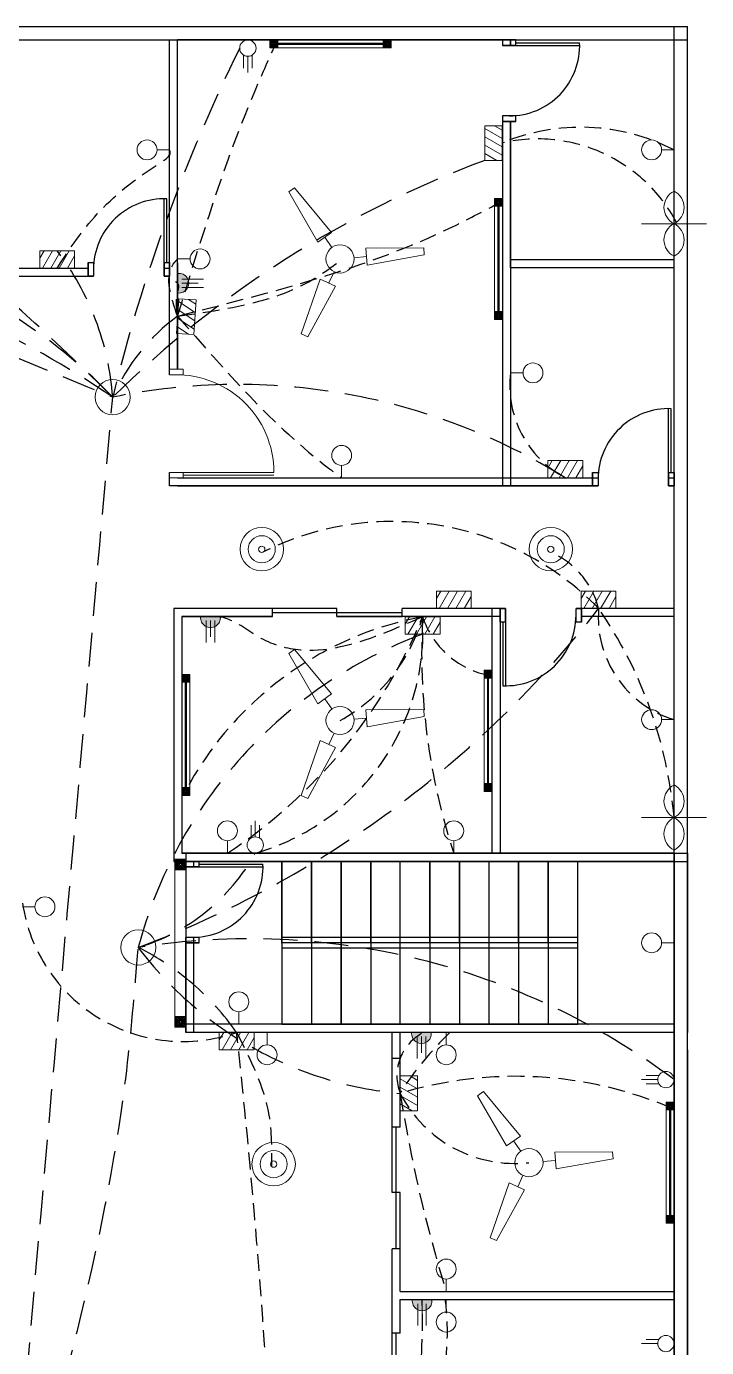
# Model space of a CAD drawing. Header units: inches. Extents: x 35258 to 134537, y 25067 to 83300.
# Drawn here: x 69284.2 to 69535, y 39035.8 to 39522.6 of the extents above; entities that cross this region are included whole.
import ezdxf

# ---------------------------------------------------------------- set-up
doc = ezdxf.new("R2010")
doc.units = ezdxf.units.IN
doc.header["$LTSCALE"] = 5
doc.header["$MEASUREMENT"] = 0
doc.linetypes.add('HIDDEN', pattern=[0.375, 0.25, -0.125])
doc.layers.add('belkuni', color=7, linetype='Continuous')
doc.layers.add('door', color=60, linetype='Continuous')
for name, color, linetype, lineweight in [('E. Fixture', 6, 'Continuous', 20), ('G-FIX', 4, 'Continuous', 9), ('HATCH', 251, 'Continuous', 5)]:
    doc.layers.add(name, color=color, linetype=linetype, lineweight=lineweight)

# ---------------------------------------------------------------- blocks, each defined once
blk = doc.blocks.new('S')
at = {"layer": 'E. Fixture'}
for p, q in [((27102.47, -3564.52), (27101.37, -3580.67)), ((27104.44, -3564.49), (27102.47, -3564.52)), ((27104.44, -3564.49), (27106.12, -3580.63)), ((27106.12, -3580.63), (27101.37, -3580.67)), ((27103.45, -3584.14), (27103.45, -3580.66)), ((27082.54, -3599.02), (27095.82, -3589.69)), ((27095.82, -3589.69), (27098.17, -3593.81)), ((27100.04, -3590.05), (27097.02, -3591.79)), ((27106.86, -3590.05), (27109.88, -3591.79)), ((27111.08, -3589.69), (27108.73, -3593.81)), ((27124.36, -3599.02), (27111.08, -3589.69)), ((27083.52, -3600.72), (27098.17, -3593.81)), ((27123.38, -3600.72), (27108.73, -3593.81)), ((27082.54, -3599.02), (27083.52, -3600.72)), ((27124.36, -3599.02), (27123.38, -3600.72))]:
    blk.add_line(p, q, dxfattribs=at)
blk.add_circle((27103.45, -3588.08), 3.94, dxfattribs=at)
blk = doc.blocks.new('oo')
at = {"layer": 'E. Fixture', "lineweight": 15}
for p, q in [((755.23, 589.1), (809.18, 589.1)), ((755.23, 589.03), (809.18, 589.03)), ((755.23, 588.97), (809.18, 588.97)), ((755.23, 588.9), (809.18, 588.9)), ((755.23, 588.77), (809.18, 588.77)), ((755.23, 588.63), (809.18, 588.63)), ((755.23, 588.57), (809.18, 588.57)), ((755.23, 588.5), (809.18, 588.5)), ((755.23, 588.43), (809.18, 588.43)), ((755.23, 588.43), (809.18, 588.43))]:
    blk.add_line(p, q, dxfattribs=at)
at = {"layer": 'E. Fixture', "color": 5, "lineweight": 15}
blk.add_lwpolyline([(751.23, 590.77), (813.18, 590.77), (813.18, 586.76), (751.23, 586.76), (751.23, 590.77)], dxfattribs=at)
at = {"layer": 'HATCH', "lineweight": 15}
for points in [[(751.23, 590.77), (755.23, 590.77), (755.23, 586.76), (751.23, 586.76)], [(751.56, 590.43), (754.89, 590.43), (754.89, 587.1), (751.56, 587.1)], [(751.89, 590.1), (754.56, 590.1), (754.56, 587.43), (751.89, 587.43)], [(752.23, 589.77), (754.23, 589.77), (754.23, 587.76), (752.23, 587.76)], [(752.56, 589.43), (753.89, 589.43), (753.89, 588.1), (752.56, 588.1)], [(752.89, 589.1), (753.56, 589.1), (753.56, 588.43), (752.89, 588.43)], [(813.18, 590.77), (809.18, 590.77), (809.18, 586.76), (813.18, 586.76)], [(812.85, 590.43), (809.51, 590.43), (809.51, 587.1), (812.85, 587.1)], [(812.52, 590.1), (809.85, 590.1), (809.85, 587.43), (812.52, 587.43)], [(812.18, 589.77), (810.18, 589.77), (810.18, 587.76), (812.18, 587.76)], [(811.85, 589.43), (810.52, 589.43), (810.52, 588.1), (811.85, 588.1)], [(811.52, 589.1), (810.85, 589.1), (810.85, 588.43), (811.52, 588.43)]]:
    blk.add_lwpolyline(points, close=True, dxfattribs=at)
blk = doc.blocks.new('05')
at = {"layer": 'E. Fixture'}
blk.add_hatch(color=256, dxfattribs=at).paths.add_polyline_path([(27124.32, -3822.56), (27124.32, -3814.56, 1.138442)])
for p, q in [((27122.65, -3816.83), (27113.67, -3816.83)), ((27124.32, -3822.56), (27124.32, -3814.56)), ((27122.65, -3820.28), (27113.67, -3820.28)), ((27122.65, -3818.56), (27115.97, -3818.56))]:
    blk.add_line(p, q, dxfattribs=at)
blk.add_arc((27123.8, -3818.56), 4.03, 82.5917, 277.4083, dxfattribs=at)
blk = doc.blocks.new('14')
at = {"layer": 'E. Fixture'}
for p, q in [((26233.99, -3909.11), (26233.99, -3891.11)), ((26224.99, -3900.11), (26242.99, -3900.11))]:
    blk.add_line(p, q, dxfattribs=at)
for centre, start, end in [((26229.49, -3902.36), 26.564, 153.436), ((26238.49, -3902.36), 26.564, 153.436), ((26229.49, -3897.86), 206.564, 333.436), ((26238.49, -3897.86), 206.564, 333.436)]:
    blk.add_arc(centre, 5.03, start, end, dxfattribs=at)
blk = doc.blocks.new('L4')
at = {"layer": 'E. Fixture'}
for radius in [8, 8, 5, 1.17]:
    blk.add_circle((39232.56, 28184.17), radius, dxfattribs=at)

msp = doc.modelspace()

# ---------------------------------------------------------------- hatches: boundary and pattern name
at = {"layer": 'E. Fixture', "lineweight": 5}
h = msp.add_hatch(dxfattribs=at)
h.set_pattern_fill('ANSI31', color=256, scale=21.33513, angle=-75, style=0)
h.set_pattern_definition([(330, (75403.833, 96151.2734), (1.3334456, 2.30959554), [])])
h.paths.add_polyline_path([(69453.2, 39486.03), (69453.2, 39473.23), (69459.6, 39473.23), (69459.6, 39486.03)])
h = msp.add_hatch(dxfattribs=at)
h.set_pattern_fill('ANSI31', color=256, scale=21.33513, angle=15, style=0)
h.set_pattern_definition([(60, (12623.9268, 45384.1998), (-2.30959554, 1.3334456), [])])
h.paths.add_polyline_path([(69289.17, 39433.57), (69301.97, 39433.57), (69301.97, 39439.97), (69289.17, 39439.97)])
h = msp.add_hatch(dxfattribs=at)
h.set_pattern_fill('ANSI31', color=256, scale=21.33513, angle=-78.6238, style=0)
h.set_pattern_definition([(326.3761973, (78860.6578, 95598.0693), (1.47675774, 2.22069703), [])])
h.paths.add_polyline_path([(69340.39, 39422.24), (69339.58, 39409.46), (69345.97, 39409.06), (69346.78, 39421.83)])
h = msp.add_hatch(dxfattribs=at)
h.set_pattern_fill('ANSI31', color=256, scale=21.33513, angle=15, style=0)
h.set_pattern_definition([(60, (12811.2522, 45306.903), (-2.30959554, 1.3334456), [])])
h.paths.add_polyline_path([(69476.49, 39356.27), (69489.29, 39356.27), (69489.29, 39362.67), (69476.49, 39362.67)])
h = msp.add_hatch(dxfattribs=at)
h.set_pattern_fill('ANSI31', color=256, scale=21.33513, angle=15, style=0)
h.set_pattern_definition([(60, (12770.1657, 45258.7743), (-2.30959554, 1.3334456), [])])
h.paths.add_polyline_path([(69435.41, 39308.14), (69448.21, 39308.14), (69448.21, 39314.54), (69435.41, 39314.54)])
h = msp.add_hatch(dxfattribs=at)
h.set_pattern_fill('ANSI31', color=256, scale=21.33513, angle=15, style=0)
h.set_pattern_definition([(60, (12823.5225, 45258.7743), (-2.30959554, 1.3334456), [])])
h.paths.add_polyline_path([(69488.76, 39308.14), (69501.56, 39308.14), (69501.56, 39314.54), (69488.76, 39314.54)])
h = msp.add_hatch(dxfattribs=at)
h.set_pattern_fill('ANSI31', color=256, scale=21.33513, angle=15, style=0)
h.set_pattern_definition([(60, (12758.6627, 45249.3178), (-2.30959554, 1.3334456), [])])
h.paths.add_polyline_path([(69423.9, 39298.69), (69436.7, 39298.69), (69436.7, 39305.09), (69423.9, 39305.09)])
h = msp.add_hatch(dxfattribs=at)
h.set_pattern_fill('ANSI31', color=256, scale=21.33513, angle=15, style=0)
h.set_pattern_definition([(60, (12690.106, 45096.1695), (-2.30959554, 1.3334456), [])])
h.paths.add_polyline_path([(69355.35, 39145.54), (69368.15, 39145.54), (69368.15, 39151.94), (69355.35, 39151.94)])
h = msp.add_hatch(dxfattribs=at)
h.set_pattern_fill('ANSI31', color=256, scale=21.33513, angle=-75, style=0)
h.set_pattern_definition([(330, (75372.677, 95801.1013), (1.3334456, 2.30959554), [])])
h.paths.add_polyline_path([(69422.04, 39135.86), (69422.04, 39123.06), (69428.45, 39123.06), (69428.45, 39135.86)])

# ---------------------------------------------------------------- linework, layer by layer
for p, q in [((68789.65, 39522.61), (69527.96, 39522.61)), ((69522.96, 39222.62), (69522.96, 39522.61)), ((69527.96, 39222.62), (69527.96, 39522.61)), ((68794.65, 39517.61), (69527.96, 39517.61)), ((69336.98, 39394.17), (69336.98, 39517.61)), ((69336.98, 39394.17), (69336.98, 39517.61)), ((69339.98, 39396.26), (69339.98, 39517.61)), ((69339.98, 39396.26), (69339.98, 39517.61)), ((69339.98, 39517.61), (69459.7, 39517.61)), ((69459.7, 39517.61), (69339.98, 39517.61)), ((69459.7, 39517.61), (69399.84, 39517.61)), ((69459.7, 39517.61), (69459.7, 39515.61)), ((69459.7, 39517.61), (69459.7, 39515.61)), ((69462.7, 39515.61), (69462.7, 39517.61)), ((69462.7, 39517.61), (69462.7, 39515.61)), ((69462.7, 39515.61), (69462.7, 39517.61)), ((69462.7, 39517.61), (69462.7, 39515.61)), ((69522.96, 39436.62), (69522.96, 39517.61)), ((69522.96, 39222.62), (69522.96, 39509.31)), ((69459.7, 39489.61), (69459.7, 39353.27)), ((69459.7, 39489.61), (69459.7, 39353.27)), ((69462.7, 39489.61), (69462.7, 39489.61)), ((69462.7, 39489.61), (69462.7, 39489.61)), ((69462.7, 39489.61), (69462.7, 39489.61)), ((69462.7, 39489.61), (69462.7, 39489.61)), ((69462.7, 39433.62), (69462.7, 39487.61)), ((69462.7, 39487.61), (69462.7, 39353.27)), ((69462.7, 39433.62), (69462.7, 39487.61)), ((69462.7, 39487.61), (69462.7, 39353.27)), ((69262.15, 39433.57), (69306.98, 39433.57)), ((69262.15, 39433.57), (69306.98, 39433.57)), ((69308.98, 39433.57), (69308.99, 39433.57)), ((69308.98, 39433.57), (69308.99, 39433.57)), ((69334.98, 39433.57), (69336.98, 39433.57)), ((69334.98, 39433.57), (69336.98, 39433.57)), ((69339.98, 39435.44), (69339.98, 39396.26)), ((69339.98, 39435.44), (69339.98, 39396.26)), ((69522.96, 39436.62), (69462.7, 39436.62)), ((69522.96, 39436.62), (69462.7, 39436.62)), ((69522.96, 39433.62), (69462.7, 39433.62)), ((69462.7, 39433.62), (69462.7, 39353.27)), ((69522.96, 39433.62), (69462.7, 39433.62)), ((69462.7, 39433.62), (69462.7, 39353.27)), ((69462.7, 39433.62), (69462.7, 39356.27)), ((69262.15, 39430.57), (69308.98, 39430.57)), ((69262.15, 39430.57), (69308.98, 39430.57)), ((69334.98, 39430.57), (69336.98, 39430.57)), ((69334.98, 39430.57), (69336.98, 39430.57)), ((69339.98, 39394.26), (69339.98, 39394.26)), ((69339.98, 39394.26), (69339.98, 39394.26)), ((69339.98, 39394.26), (69339.98, 39394.26)), ((69339.98, 39394.26), (69339.98, 39394.26)), ((69336.97, 39353.27), (69336.98, 39356.26)), ((69336.97, 39353.27), (69336.98, 39356.26)), ((69336.98, 39356.26), (69336.98, 39358.26)), ((69336.98, 39356.26), (69336.98, 39358.26)), ((69339.98, 39356.27), (69492.96, 39356.27)), ((69339.98, 39356.27), (69339.98, 39356.26)), ((69339.98, 39356.26), (69339.98, 39356.27)), ((69339.98, 39356.27), (69494.97, 39356.27)), ((69339.98, 39356.27), (69339.98, 39356.26)), ((69339.98, 39356.26), (69339.98, 39356.27)), ((69494.96, 39356.27), (69494.97, 39356.27)), ((69520.96, 39356.27), (69522.96, 39356.27)), ((69339.98, 39353.27), (69336.97, 39353.27)), ((69339.98, 39353.27), (69494.96, 39353.27)), ((69339.98, 39353.27), (69494.96, 39353.27)), ((69494.96, 39353.27), (69339.98, 39353.27)), ((69339.98, 39353.27), (69494.96, 39353.27)), ((69339.98, 39353.27), (69494.96, 39353.27)), ((69494.96, 39353.27), (69339.98, 39353.27)), ((69522.96, 39353.27), (69520.96, 39353.27)), ((69520.96, 39353.27), (69522.96, 39353.27)), ((69520.96, 39353.27), (69522.96, 39353.27)), ((69522.96, 39353.27), (69520.96, 39353.27)), ((69520.96, 39353.27), (69522.96, 39353.27)), ((69520.96, 39353.27), (69522.96, 39353.27)), ((69398.69, 39308.14), (69338.55, 39308.14)), ((69338.55, 39308.14), (69338.55, 39214.94)), ((69398.69, 39308.14), (69338.55, 39308.14)), ((69338.55, 39308.14), (69338.55, 39214.94)), ((69374.97, 39305.14), (69374.97, 39308.14)), ((69374.97, 39305.14), (69374.97, 39308.14)), ((69374.97, 39306.64), (69398.69, 39306.64)), ((69374.97, 39306.64), (69398.69, 39306.64)), ((69398.69, 39305.14), (69398.69, 39308.14)), ((69398.69, 39305.14), (69398.69, 39308.14)), ((69398.69, 39306.64), (69422.78, 39306.64)), ((69398.69, 39306.64), (69422.78, 39306.64)), ((69460.83, 39308.14), (69422.78, 39308.14)), ((69422.78, 39305.14), (69422.78, 39308.14)), ((69460.83, 39308.14), (69422.78, 39308.14)), ((69422.78, 39305.14), (69422.78, 39308.14)), ((69455.83, 39308.14), (69455.83, 39217.94)), ((69455.83, 39308.14), (69455.83, 39217.94)), ((69458.83, 39308.14), (69458.83, 39217.94)), ((69458.83, 39308.14), (69458.83, 39217.94)), ((69522.96, 39308.14), (69486.83, 39308.14)), ((69522.96, 39308.14), (69486.83, 39308.14)), ((69374.97, 39305.14), (69341.55, 39305.14)), ((69341.55, 39305.14), (69341.55, 39217.94)), ((69374.97, 39305.14), (69341.55, 39305.14)), ((69341.55, 39305.14), (69374.97, 39305.14)), ((69374.97, 39305.14), (69341.55, 39305.14)), ((69341.55, 39305.14), (69341.55, 39217.94)), ((69374.97, 39305.14), (69341.55, 39305.14)), ((69341.55, 39305.14), (69374.97, 39305.14)), ((69458.83, 39305.14), (69398.69, 39305.14)), ((69455.83, 39305.14), (69398.69, 39305.14)), ((69398.69, 39305.14), (69422.78, 39305.14)), ((69422.78, 39305.14), (69398.69, 39305.14)), ((69458.83, 39305.14), (69398.69, 39305.14)), ((69455.83, 39305.14), (69398.69, 39305.14)), ((69398.69, 39305.14), (69422.78, 39305.14)), ((69422.78, 39305.14), (69398.69, 39305.14)), ((69486.83, 39305.14), (69486.83, 39305.14)), ((69486.83, 39305.14), (69486.83, 39305.14)), ((69522.96, 39305.14), (69488.83, 39305.14)), ((69522.96, 39305.14), (69488.83, 39305.14)), ((69522.96, 39062.93), (69522.96, 39222.62)), ((69527.96, 38622.62), (69527.96, 39222.62)), ((69338.55, 39214.94), (69422.6, 39214.94)), ((69427.76, 39214.94), (69338.55, 39214.94)), ((69427.76, 39214.94), (69338.55, 39214.94)), ((69338.55, 39214.94), (69527.96, 39214.94)), ((69338.55, 39214.94), (69422.6, 39214.94)), ((69427.76, 39214.94), (69338.55, 39214.94)), ((69427.76, 39214.94), (69338.55, 39214.94)), ((69455.83, 39217.94), (69341.55, 39217.94)), ((69341.55, 39217.94), (69527.96, 39217.94)), ((69455.83, 39217.94), (69341.55, 39217.94)), ((69342.96, 39217.94), (69342.96, 39151.94)), ((69342.96, 39217.94), (69522.96, 39217.94)), ((69342.96, 39214.94), (69522.96, 39214.94)), ((69342.96, 39214.94), (69342.96, 39212.94)), ((69342.96, 39214.94), (69342.96, 39212.94)), ((69342.96, 39212.94), (69342.96, 39214.94)), ((69345.96, 39212.94), (69345.96, 39214.94)), ((69487.51, 39214.94), (69378.42, 39214.94)), ((69378.42, 39214.94), (69378.42, 39154.94)), ((69378.42, 39184.94), (69378.42, 39214.94)), ((69378.42, 39214.94), (69378.42, 39154.94)), ((69389.33, 39184.94), (69389.33, 39214.94)), ((69389.33, 39214.94), (69389.33, 39154.94)), ((69400.24, 39184.94), (69400.24, 39214.94)), ((69400.24, 39214.94), (69400.24, 39154.94)), ((69400.24, 39154.94), (69400.24, 39214.94)), ((69411.15, 39184.94), (69411.15, 39214.94)), ((69411.15, 39214.94), (69411.15, 39154.94)), ((69422.05, 39154.94), (69422.05, 39214.94)), ((69522.96, 39217.94), (69427.58, 39217.94)), ((69522.96, 39214.94), (69427.76, 39214.94)), ((69522.66, 39214.94), (69429.58, 39214.94)), ((69429.58, 39214.94), (69522.66, 39214.94)), ((69455.83, 39214.94), (69430.76, 39214.94)), ((69432.96, 39184.94), (69432.96, 39214.94)), ((69432.96, 39214.94), (69432.96, 39154.94)), ((69443.87, 39184.94), (69443.87, 39214.94)), ((69443.87, 39214.94), (69443.87, 39154.94)), ((69454.78, 39154.94), (69454.78, 39214.94)), ((69455.83, 39214.94), (69522.96, 39214.94)), ((69458.83, 39217.94), (69522.96, 39217.94)), ((69465.69, 39184.94), (69465.69, 39214.94)), ((69465.69, 39214.94), (69465.69, 39154.94)), ((69476.6, 39184.94), (69476.6, 39214.94)), ((69476.6, 39214.94), (69476.6, 39154.94)), ((69487.51, 39154.94), (69487.51, 39214.94)), ((69522.96, 39217.94), (69527.96, 39217.94)), ((69522.96, 39217.94), (69522.96, 39151.94)), ((69522.96, 39217.94), (69527.96, 39217.94)), ((69522.96, 39214.94), (69527.96, 39214.94)), ((69522.96, 39214.94), (69527.96, 39214.94)), ((69527.96, 39217.94), (69527.96, 39214.94)), ((69527.96, 39214.94), (69527.96, 39151.94)), ((69378.42, 39184.94), (69378.42, 39195.84)), ((69378.42, 39184.94), (69378.42, 39194.87)), ((69389.33, 39184.94), (69389.33, 39195.23)), ((69389.33, 39184.94), (69389.33, 39194.87)), ((69400.24, 39184.94), (69400.24, 39195.84)), ((69400.24, 39184.94), (69400.24, 39195.23)), ((69400.24, 39184.94), (69400.24, 39194.87)), ((69411.15, 39184.94), (69411.15, 39195.23)), ((69411.15, 39184.94), (69411.15, 39194.87)), ((69422.05, 39184.94), (69422.05, 39195.23)), ((69422.05, 39184.94), (69422.05, 39194.87)), ((69432.96, 39184.94), (69432.96, 39195.84)), ((69432.96, 39184.94), (69432.96, 39194.87)), ((69443.87, 39184.94), (69443.87, 39195.23)), ((69443.87, 39184.94), (69443.87, 39194.87)), ((69454.78, 39184.94), (69454.78, 39195.4)), ((69454.78, 39184.94), (69454.78, 39195.23)), ((69465.69, 39184.94), (69465.69, 39195.84)), ((69476.6, 39184.94), (69476.6, 39195.23)), ((69487.51, 39184.94), (69487.51, 39195.23)), ((69342.96, 39151.94), (69342.96, 39186.94)), ((69342.96, 39154.87), (69342.96, 39184.79)), ((69342.96, 39184.79), (69342.96, 39169.83)), ((69342.96, 39184.79), (69342.96, 39151.94)), ((69342.96, 39154.87), (69342.96, 39184.79)), ((69342.96, 39184.79), (69342.96, 39169.83)), ((69345.96, 39151.94), (69345.96, 39186.94)), ((69345.96, 39186.94), (69345.96, 39186.94)), ((69345.96, 39186.94), (69345.96, 39186.94)), ((69345.96, 39186.94), (69345.96, 39186.94)), ((69487.51, 39186.94), (69378.42, 39186.94)), ((69487.51, 39184.94), (69378.42, 39184.94)), ((69487.51, 39184.94), (69378.42, 39184.94)), ((69400.24, 39184.94), (69400.24, 39184.94)), ((69422.05, 39184.94), (69422.05, 39184.94)), ((69454.78, 39184.94), (69454.78, 39184.94)), ((69487.51, 39184.94), (69487.51, 39184.94)), ((69487.51, 39182.94), (69378.42, 39182.94)), ((69522.96, 39154.94), (69342.96, 39154.94)), ((69342.96, 39151.94), (69342.96, 39154.87)), ((69522.96, 39151.94), (69342.96, 39151.94)), ((69378.42, 39154.94), (69487.51, 39154.94)), ((69400.24, 39154.94), (69400.24, 39154.94)), ((69405.33, 39154.94), (69405.33, 39154.94)), ((69419.04, 39142.46), (69419.04, 39151.94)), ((69422.04, 39142.46), (69422.04, 39151.94)), ((69522.96, 39151.94), (69522.96, 39055.89)), ((69419.04, 39116.96), (69419.04, 39142.46)), ((69419.04, 39142.46), (69422.04, 39142.46)), ((69422.04, 39116.96), (69422.04, 39142.46)), ((69522.96, 39145.46), (69522.96, 39142.46)), ((69522.96, 39142.46), (69522.96, 38969.32)), ((69527.96, 39145.46), (69527.96, 38969.32)), ((69422.04, 39116.96), (69422.04, 39129.46)), ((69522.96, 39056.46), (69522.96, 39129.46)), ((69419.04, 39092.96), (69419.04, 39116.96)), ((69422.04, 39116.96), (69419.04, 39116.96)), ((69422.04, 39116.96), (69419.04, 39116.96)), ((69420.54, 39092.96), (69420.54, 39116.96)), ((69422.04, 39092.96), (69419.04, 39092.96)), ((69420.54, 39072.22), (69420.54, 39092.96)), ((69422.04, 39056.46), (69422.04, 39092.96)), ((69419.04, 39025.46), (69419.04, 39072.22)), ((69422.04, 39072.22), (69419.04, 39072.22)), ((69522.96, 38622.62), (69522.96, 39062.93)), ((69422.04, 39056.46), (69522.96, 39056.46)), ((69422.04, 39041.1), (69422.04, 39053.46)), ((69422.04, 39053.46), (69522.96, 39053.46)), ((69522.96, 39054.67), (69522.96, 38958.63)), ((69522.96, 39053.46), (69522.96, 38959.84)), ((69522.96, 39048.2), (69522.96, 39045.2)), ((69422.04, 39041.1), (69419.04, 39041.1)), ((69422.04, 39041.1), (69419.04, 39041.1)), ((69420.54, 39017.1), (69420.54, 39041.1))]:
    msp.add_line(p, q)
at = {"color": 40, "linetype": 'HIDDEN', "ltscale": 10, "true_color": 0xf8d731}
for centre, radius, start, end in [((70919.65, 43326.66), 4254.44, 243.5485, 247.85681), ((68663.9, 38728.84), 925.84, 45.21902, 58.27153), ((69929.58, 39235.53), 631.71, 153.7832, 166.21957), ((69586.91, 39111.59), 385.57, 110.2901, 134.6248), ((69132.14, 39117.65), 325.33, 55.5755, 97.8276), ((69178.97, 39255.46), 189.3, 43.5988, 77.0476), ((69215.58, 39378.73), 100.74, 4.1432, 37.4395), ((69383.82, 39356.2), 74.03, 126.3073, 156.2542), ((69362.06, 39161.22), 229.45, 58.2229, 101.5664), ((69190.07, 39544.86), 386.16, 290.5292, 322.1928), ((69489.55, 39139.6), 169.76, 110.4255, 165.1081), ((69304.22, 39253.78), 73.69, 286.7787, 330.8976), ((69366.32, 38924.05), 262.38, 53.3436, 98.9532), ((69280.9, 39094.9), 98.94, 35.2036, 63.216), ((69434.43, 39265.29), 136.4, 216.9909, 264.7885)]:
    msp.add_arc(centre, radius, start, end, dxfattribs=at)
at = {"color": 1, "linetype": 'HIDDEN', "ltscale": 5}
for centre, radius, start, end in [((69488.58, 39410.32), 75.13, 62.7621, 112.6895), ((69472.66, 39423.12), 58.02, 28.0927, 102.9098), ((69500.97, 39390.32), 38.55, 173.1017, 242.0337), ((69419.1, 39233.81), 106.35, 44.3402, 116.6634), ((69465.58, 39300.73), 30.5, 14.0706, 66.9559), ((69534.56, 39304.95), 39.52, 175.3713, 252.944), ((69363.57, 39217.12), 160, 5.0054, 34.6701), ((69453.55, 39181.79), 125.46, 100.6777, 152.2586), ((69252.3, 39378.8), 192.66, 303.3921, 337.5058), ((69345.01, 39300.06), 85.45, 286.0319, 3.372), ((69369.12, 39322.59), 63.64, 298.8684, 344.0375), ((69666.54, 39291.82), 236.6, 176.7858, 198.1957), ((69460.6, 39314.82), 31.82, 197.8182, 258.3135), ((69341.96, 39208.38), 59.81, 188.4472, 289.3195), ((66426.08, 38830.88), 2953.17, 3.25482, 6.24124), ((69438.62, 39135.96), 17.8, 119.4138, 201.4165), ((69529.45, 39059.76), 128.18, 134.0158, 146.9248), ((69464.53, 38988.94), 146.8, 66.748, 106.8222), ((69464.34, 39151.18), 47.55, 207.1866, 276.2014), ((69935.92, 39210.31), 520.2, 188.9417, 197.2033), ((69212.76, 39045.65), 217.49, 344.2112, 2.057), ((69344.17, 39041.33), 95.26, 324.8382, 7.313)]:
    msp.add_arc(centre, radius, start, end, dxfattribs=at)
for points in [[(69339.98, 39415.85), (69368.77, 39499.5), (69375.47, 39514.73)], [(69295.57, 39433.57), (69332.45, 39471.61), (69336.98, 39477.12), (69336.87, 39477.28)], [(69339.98, 39415.85), (69441.35, 39448.8), (69457.54, 39457.1)], [(69339.98, 39415.85), (69338.72, 39435.44), (69339.98, 39436.94)], [(69339.98, 39415.85), (69391.13, 39430.15), (69400.16, 39436.49)], [(69339.98, 39415.85), (69339.98, 39424.38), (69339.98, 39427.98), (69339.28, 39428.45)], [(69339.98, 39415.85), (69396, 39359.59), (69400.44, 39356.27)], [(69430.3, 39305.09), (69369.87, 39297.6), (69352.1, 39304.67), (69351.35, 39304.43)], [(69361.75, 39151.94), (69373.62, 39121.48), (69374.58, 39102.53)]]:
    msp.add_spline(points, degree=3, dxfattribs=at)
at = {"color": 40, "linetype": 'HIDDEN', "ltscale": 10, "true_color": 0xf8d731}
for points in [[(69277.81, 38950.5), (69316.06, 39386)], [(69277.81, 38950.5), (69320.84, 39134.84), (69325.49, 39183.22)]]:
    msp.add_spline(points, degree=3, dxfattribs=at)
for p in [(69378.42, 39184.94), (69378.42, 39184.94), (69389.33, 39184.94), (69389.33, 39184.94), (69400.24, 39184.94), (69400.24, 39184.94), (69411.15, 39184.94), (69411.15, 39184.94), (69422.05, 39184.94), (69432.96, 39184.94), (69432.96, 39184.94), (69443.87, 39184.94), (69443.87, 39184.94), (69454.78, 39184.94), (69465.69, 39184.94), (69476.6, 39184.94)]:
    msp.add_point(p)
at = {"layer": 'belkuni'}
for p, q in [((69464.7, 39516.61), (69488.18, 39516.61)), ((69464.7, 39516.61), (69488.18, 39516.61)), ((69464.7, 39515.61), (69488.2, 39515.61)), ((69464.7, 39515.61), (69488.2, 39515.61)), ((69334.98, 39435.57), (69334.98, 39459.07)), ((69334.98, 39435.57), (69334.98, 39459.07)), ((69335.98, 39435.57), (69335.98, 39459.05)), ((69335.98, 39435.57), (69335.98, 39459.05)), ((69520.96, 39358.27), (69520.96, 39381.77)), ((69520.96, 39358.27), (69520.96, 39381.77)), ((69521.96, 39358.27), (69521.96, 39381.75)), ((69521.96, 39358.27), (69521.96, 39381.75)), ((69459.83, 39303.14), (69459.83, 39279.66)), ((69459.83, 39303.14), (69459.83, 39279.66)), ((69460.83, 39303.14), (69460.83, 39279.64)), ((69460.83, 39303.14), (69460.83, 39279.64)), ((69347.96, 39213.94), (69371.44, 39213.94)), ((69347.96, 39212.94), (69371.46, 39212.94))]:
    msp.add_line(p, q, dxfattribs=at)
for centre, start, end in [((69462.2, 39515.61), 270, 2.2042), ((69462.2, 39515.61), 270, 2.2042), ((69334.98, 39433.07), 87.7958, 180), ((69334.98, 39433.07), 87.7958, 180), ((69520.96, 39355.77), 87.7958, 180), ((69520.96, 39355.77), 87.7958, 180), ((69460.83, 39305.64), 267.7958, 0), ((69460.83, 39305.64), 267.7958, 0), ((69345.46, 39212.94), 270, 2.2042)]:
    msp.add_arc(centre, 26, start, end, dxfattribs=at)
at = {"layer": 'door'}
for p, q in [((69464.7, 39515.61), (69459.7, 39515.61)), ((69464.7, 39515.61), (69459.7, 39515.61)), ((69464.7, 39487.61), (69459.7, 39487.61)), ((69464.7, 39487.61), (69459.7, 39487.61)), ((69306.98, 39435.57), (69306.98, 39430.57)), ((69306.98, 39435.57), (69306.98, 39430.57)), ((69334.98, 39435.57), (69334.98, 39430.57)), ((69334.98, 39435.57), (69334.98, 39430.57)), ((69492.96, 39358.27), (69492.96, 39353.27)), ((69492.96, 39358.27), (69492.96, 39353.27)), ((69520.96, 39358.27), (69520.96, 39353.27)), ((69520.96, 39358.27), (69520.96, 39353.27)), ((69460.83, 39303.14), (69460.83, 39308.14)), ((69460.83, 39303.14), (69460.83, 39308.14)), ((69488.83, 39303.14), (69488.83, 39308.14)), ((69488.83, 39303.14), (69488.83, 39308.14)), ((69347.96, 39212.94), (69342.96, 39212.94)), ((69347.96, 39184.94), (69342.96, 39184.94))]:
    msp.add_line(p, q, dxfattribs=at)
for points in [[(69464.7, 39515.61), (69464.7, 39517.61), (69459.7, 39517.61), (69459.7, 39515.61)], [(69464.7, 39515.61), (69464.7, 39517.61), (69459.7, 39517.61), (69459.7, 39515.61)], [(69464.7, 39487.61), (69464.7, 39489.61), (69459.7, 39489.61), (69459.7, 39487.61)], [(69464.7, 39487.61), (69464.7, 39489.61), (69459.7, 39489.61), (69459.7, 39487.61)], [(69306.98, 39435.57), (69308.98, 39435.57), (69308.98, 39430.57), (69306.98, 39430.57)], [(69306.98, 39435.57), (69308.98, 39435.57), (69308.98, 39430.57), (69306.98, 39430.57)], [(69334.98, 39435.57), (69336.98, 39435.57), (69336.98, 39430.57), (69334.98, 39430.57)], [(69334.98, 39435.57), (69336.98, 39435.57), (69336.98, 39430.57), (69334.98, 39430.57)], [(69492.96, 39358.27), (69494.96, 39358.27), (69494.96, 39353.27), (69492.96, 39353.27)], [(69492.96, 39358.27), (69494.96, 39358.27), (69494.96, 39353.27), (69492.96, 39353.27)], [(69520.96, 39358.27), (69522.96, 39358.27), (69522.96, 39353.27), (69520.96, 39353.27)], [(69520.96, 39358.27), (69522.96, 39358.27), (69522.96, 39353.27), (69520.96, 39353.27)], [(69460.83, 39303.14), (69458.83, 39303.14), (69458.83, 39308.14), (69460.83, 39308.14)], [(69460.83, 39303.14), (69458.83, 39303.14), (69458.83, 39308.14), (69460.83, 39308.14)], [(69488.83, 39303.14), (69486.83, 39303.14), (69486.83, 39308.14), (69488.83, 39308.14)], [(69488.83, 39303.14), (69486.83, 39303.14), (69486.83, 39308.14), (69488.83, 39308.14)], [(69347.96, 39212.94), (69347.96, 39214.94), (69342.96, 39214.94), (69342.96, 39212.94)], [(69347.96, 39184.94), (69347.96, 39186.94), (69342.96, 39186.94), (69342.96, 39184.94)]]:
    msp.add_lwpolyline(points, close=True, dxfattribs=at)
at = {"layer": 'E. Fixture', "lineweight": 5}
for p, q in [((69364.31, 39511.99), (69364.31, 39507.28)), ((69365.87, 39511.59), (69365.87, 39505.64)), ((69367.42, 39511.99), (69367.42, 39507.28)), ((69332.39, 39477.12), (69336.98, 39477.12)), ((69336.98, 39475.72), (69336.98, 39478.51)), ((69518.37, 39477.12), (69522.96, 39477.12)), ((69522.96, 39475.72), (69522.96, 39478.51)), ((69339.98, 39435.55), (69339.98, 39438.33)), ((69344.58, 39436.94), (69339.98, 39436.94)), ((69462.7, 39393.56), (69462.7, 39396.34)), ((69467.29, 39394.95), (69462.7, 39394.95)), ((69400.44, 39360.86), (69400.44, 39356.27)), ((69399.05, 39356.27), (69401.83, 39356.27)), ((69522.96, 39265.78), (69522.96, 39268.56)), ((69518.37, 39267.17), (69522.96, 39267.17)), ((69368.6, 39223.95), (69368.6, 39229.9)), ((69367.05, 39223.55), (69367.05, 39228.26)), ((69370.16, 39223.55), (69370.16, 39228.26)), ((69358.33, 39222.53), (69358.33, 39217.94)), ((69441.76, 39222.53), (69441.76, 39217.94)), ((69356.94, 39217.94), (69359.73, 39217.94)), ((69432.15, 39214.94), (69429.37, 39214.94)), ((69440.37, 39217.94), (69443.15, 39217.94)), ((69287.4, 39198.2), (69282.81, 39198.2)), ((69518.37, 39184.94), (69522.96, 39184.94)), ((69522.96, 39183.55), (69522.96, 39186.33)), ((69362.52, 39159.53), (69362.52, 39154.94)), ((69361.13, 39154.94), (69363.91, 39154.94)), ((69374.34, 39151.94), (69371.56, 39151.94)), ((69372.95, 39147.35), (69372.95, 39151.94)), ((69440.39, 39151.94), (69437.6, 39151.94)), ((69439, 39147.35), (69439, 39151.94)), ((69517.35, 39136.08), (69512.64, 39136.08)), ((69516.95, 39134.53), (69511, 39134.53)), ((69517.35, 39132.98), (69512.64, 39132.98)), ((69439, 39061.05), (69439, 39056.46)), ((69437.6, 39056.46), (69440.39, 39056.46)), ((69440.39, 39053.46), (69437.6, 39053.46)), ((69439, 39048.87), (69439, 39053.46)), ((69517.35, 39038.82), (69512.64, 39038.82)), ((69516.95, 39037.27), (69511, 39037.27))]:
    msp.add_line(p, q, dxfattribs=at)
for points in [[(69459.6, 39486.03), (69459.6, 39473.23), (69453.2, 39473.23), (69453.2, 39486.03)], [(69289.17, 39439.97), (69301.97, 39439.97), (69301.97, 39433.57), (69289.17, 39433.57)], [(69346.78, 39421.83), (69345.97, 39409.06), (69339.58, 39409.46), (69340.39, 39422.24)], [(69476.49, 39362.67), (69489.29, 39362.67), (69489.29, 39356.27), (69476.49, 39356.27)], [(69435.41, 39314.54), (69448.21, 39314.54), (69448.21, 39308.14), (69435.41, 39308.14)], [(69488.76, 39314.54), (69501.56, 39314.54), (69501.56, 39308.14), (69488.76, 39308.14)], [(69423.9, 39305.09), (69436.7, 39305.09), (69436.7, 39298.69), (69423.9, 39298.69)], [(69355.35, 39151.94), (69368.15, 39151.94), (69368.15, 39145.54), (69355.35, 39145.54)], [(69428.45, 39135.86), (69428.45, 39123.06), (69422.04, 39123.06), (69422.04, 39135.86)]]:
    msp.add_lwpolyline(points, close=True, dxfattribs=at)
at = {"layer": 'E. Fixture', "color": 5, "lineweight": 5}
msp.add_lwpolyline([(69342.96, 39215.77), (69342.96, 39153.82), (69338.96, 39153.82), (69338.96, 39215.77), (69342.96, 39215.77)], dxfattribs=at)
at = {"layer": 'E. Fixture', "lineweight": 5}
for centre, radius in [((69365.87, 39514.6), 3.01), ((69328.72, 39477.12), 3.67), ((69514.7, 39477.12), 3.67), ((69348.25, 39436.94), 3.67), ((69470.97, 39394.95), 3.67), ((69400.44, 39364.53), 3.67), ((69514.7, 39267.17), 3.67), ((69358.33, 39226.2), 3.67), ((69441.76, 39226.2), 3.67), ((69368.6, 39220.95), 3.01), ((69291.07, 39198.2), 3.67), ((69514.7, 39184.94), 3.67), ((69362.52, 39163.2), 3.67), ((69372.95, 39143.67), 3.67), ((69439, 39143.67), 3.67), ((69519.96, 39134.53), 3.01), ((69439, 39064.72), 3.67), ((69439, 39045.19), 3.67), ((69519.96, 39037.27), 3.01)]:
    msp.add_circle(centre, radius, dxfattribs=at)
at = {"layer": 'E. Fixture', "color": 40, "lineweight": 5, "true_color": 0xf8d731}
for centre in [(69316.06, 39386), (69325.49, 39183.22)]:
    msp.add_circle(centre, 6.48, dxfattribs=at)
at = {"layer": 'G-FIX'}
for p, q in [((69336.98, 39394.26), (69341.98, 39394.26)), ((69336.98, 39358.26), (69375.48, 39358.26)), ((69341.98, 39358.26), (69336.98, 39358.26)), ((69341.98, 39357.26), (69375.48, 39357.26)), ((69341.98, 39357.26), (69375.48, 39357.26))]:
    msp.add_line(p, q, dxfattribs=at)
for points in [[(69336.98, 39394.26), (69336.98, 39396.26), (69341.98, 39396.26), (69341.98, 39394.26)], [(69336.98, 39356.26), (69336.98, 39358.26), (69341.98, 39358.26), (69341.98, 39356.26)]]:
    msp.add_lwpolyline(points, close=True, dxfattribs=at)
msp.add_arc((69339.48, 39358.26), 36, 0, 93.9821, dxfattribs=at)
at = {"layer": 'HATCH', "lineweight": 5}
for points in [[(69342.96, 39215.77), (69342.96, 39211.77), (69338.96, 39211.77), (69338.96, 39215.77)], [(69342.63, 39215.44), (69342.63, 39212.11), (69339.3, 39212.11), (69339.3, 39215.44)], [(69342.3, 39215.11), (69342.3, 39212.44), (69339.63, 39212.44), (69339.63, 39215.11)], [(69341.96, 39214.77), (69341.96, 39212.77), (69339.96, 39212.77), (69339.96, 39214.77)], [(69341.63, 39214.44), (69341.63, 39213.11), (69340.3, 39213.11), (69340.3, 39214.44)], [(69341.3, 39214.11), (69341.3, 39213.44), (69340.63, 39213.44), (69340.63, 39214.11)], [(69342.96, 39153.82), (69342.96, 39157.82), (69338.96, 39157.82), (69338.96, 39153.82)], [(69342.63, 39154.15), (69342.63, 39157.48), (69339.3, 39157.48), (69339.3, 39154.15)], [(69342.3, 39154.48), (69342.3, 39157.15), (69339.63, 39157.15), (69339.63, 39154.48)], [(69341.96, 39154.82), (69341.96, 39156.82), (69339.96, 39156.82), (69339.96, 39154.82)], [(69341.63, 39155.15), (69341.63, 39156.48), (69340.3, 39156.48), (69340.3, 39155.15)], [(69341.3, 39155.48), (69341.3, 39156.15), (69340.63, 39156.15), (69340.63, 39155.48)]]:
    msp.add_lwpolyline(points, close=True, dxfattribs=at)

# ---------------------------------------------------------------- block references
at = {"lineweight": 5, "xscale": 0.7200000000000001, "yscale": 0.7200000000000001, "zscale": 0.7200000000000001}
msp.add_blockref('oo', (68833.15, 39092.26), dxfattribs=at)
at = {"lineweight": 5, "xscale": 0.7200000000000001, "yscale": 0.7200000000000001, "zscale": 0.7200000000000001, "rotation": 90}
for p in [(69882.17, 38873.77), (69766.9, 38698.35), (69878.3, 38699.85), (69945.43, 38540.73)]:
    msp.add_blockref('oo', p, dxfattribs=at)
at = {"layer": 'E. Fixture', "lineweight": 5}
for name, p, xscale, yscale, zscale, rotation in [('S', (99799.16, 20099.41), 1.317800955128273, 1.317800955128273, 1.317800955128273, 155.0800922591944), ('14', (74723.55, 74431.52), 1.333445605687302, 1.333445605687302, 1.333445605687302, 270), ('05', (93753.93, 35990.99), 0.9000757838413848, 0.9000757838413848, 0.9000757838413848, 180), ('05', (65915.11, 14891.2), 0.9000757838413848, 0.9000757838413848, 0.9000757838413848, 90), ('S', (99799.16, 19929.33), 1.317800955128273, 1.317800955128273, 1.317800955128273, 155.0800922591944), ('14', (74723.55, 74212.69), 1.333445605687302, 1.333445605687302, 1.333445605687302, 270), ('05', (65992.88, 14737.99), 0.9000757838413848, 0.9000757838413848, 0.9000757838413848, 90), ('S', (99868.79, 19766.39), 1.317800955128273, 1.317800955128273, 1.317800955128273, 155.0800922591944), ('05', (65993.12, 14639.51), 0.9000757838413848, 0.9000757838413848, 0.9000757838413848, 90)]:
    msp.add_blockref(name, p, dxfattribs=dict(at, xscale=xscale, yscale=yscale, zscale=zscale, rotation=rotation))
for p in [(30138.44, 11145.78), (30244.96, 11145.78), (30142.82, 10919.21)]:
    msp.add_blockref('L4', p, dxfattribs=at)

doc.saveas('drawing.dxf')
